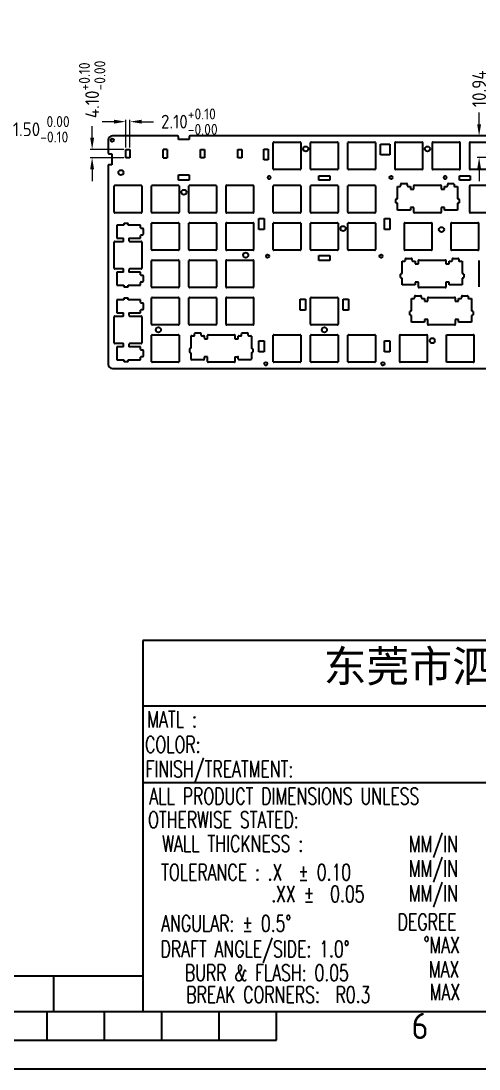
# Model space of a CAD drawing. Header units: millimetres. Extents: x 491 to 1718, y -1006 to -146.
# Drawn here: x 1120 to 1354, y -1006 to -473 of the extents above; entities that cross this region are included whole.
import ezdxf
from ezdxf.enums import TextEntityAlignment as Align

# ---------------------------------------------------------------- set-up
doc = ezdxf.new("R2010")
doc.units = ezdxf.units.MM
doc.layers.get('0').update_dxf_attribs({"lineweight": 30})
doc.layers.get('Defpoints').update_dxf_attribs({"lineweight": 20})
doc.layers.add('图框层', color=7, linetype='Continuous', lineweight=30)
doc.layers.add('标注层', color=7, linetype='Continuous', lineweight=20)
doc.styles.add('ISO Proportional', font='isocp.shx')
doc.styles.add('ROMANS', font='romans.shx', dxfattribs={"bigfont": 'gbcbig.shx'})
doc.styles.get("Standard").update_dxf_attribs({"font": ''})
doc.styles.get('Standard').set_extended_font_data('SimSun')
doc.dimstyles.new('铝板', dxfattribs={"dimtxt": 7, "dimasz": 6, "dimexe": 1, "dimexo": 1, "dimgap": 1.5, "dimtad": 0, "dimzin": 0, "dimdsep": 46, "dimtxsty": 'ISO Proportional', "dimcen": 1, "dimclrd": 4, "dimclre": 4, "dimclrt": 6, "dimadec": 0, "dimazin": 0, "dimtm": 1e-09, "dimtfac": 0.8, "dimtofl": 0, "dimtmove": 0, "dimatfit": 3, "dimfxl": 0, "dimtolj": 1, "dimtzin": 0, "dimlwd": 20, "dimlwe": 20, "dimarcsym": 0})

# ---------------------------------------------------------------- blocks, each defined once
blk = doc.blocks.new('*D734')
at = {"layer": 'Defpoints', "color": 0, "transparency": 16777216}
for p in [(1099.49, -531.74), (1100.99, -528.44), (1100.99, -531.74)]:
    blk.add_point(p, dxfattribs=at)
at = {"layer": '标注层', "color": 4, "lineweight": 20, "transparency": 16777216}
for p, q in [((1099.49, -530.74), (1099.49, -527.44)), ((1100.99, -530.74), (1100.99, -527.44)), ((1093.49, -528.44), (1087.49, -528.44)), ((1106.99, -528.44), (1112.99, -528.44))]:
    blk.add_line(p, q, dxfattribs=at)
at = {"layer": '标注层', "color": 4, "transparency": 16777216}
for points in [[(1093.49, -527.44), (1093.49, -529.44), (1099.49, -528.44)], [(1106.99, -527.44), (1106.99, -529.44), (1100.99, -528.44)]]:
    blk.add_solid(points, dxfattribs=at)
at = {"layer": '标注层', "color": 6, "transparency": 16777216, "insert": (1130.76, -528.44), "char_height": 7, "attachment_point": 5, "style": 'ISO Proportional'}
blk.add_mtext('\\A1;1.50{\\H5.6;\\S 0.00^ -0.10;}', dxfattribs=at)
blk = doc.blocks.new('*D722')
at = {"layer": 'Defpoints', "color": 0, "transparency": 16777216}
for p in [(1175.86, -524.57), (1173.76, -538.79), (1175.86, -538.79)]:
    blk.add_point(p, dxfattribs=at)
at = {"layer": '标注层', "color": 4, "lineweight": 20, "transparency": 16777216}
for p, q in [((1167.76, -524.57), (1161.76, -524.57)), ((1173.76, -537.79), (1173.76, -523.57)), ((1175.86, -537.79), (1175.86, -523.57)), ((1181.86, -524.57), (1187.86, -524.57))]:
    blk.add_line(p, q, dxfattribs=at)
at = {"layer": '标注层', "color": 4, "transparency": 16777216}
for points in [[(1167.76, -523.57), (1167.76, -525.57), (1173.76, -524.57)], [(1181.86, -523.57), (1181.86, -525.57), (1175.86, -524.57)]]:
    blk.add_solid(points, dxfattribs=at)
at = {"layer": '标注层', "color": 6, "transparency": 16777216, "insert": (1206.14, -524.57), "char_height": 7, "attachment_point": 5, "style": 'ISO Proportional'}
blk.add_mtext('\\A1;2.10{\\H5.6;\\S+0.10^ -0.00;}', dxfattribs=at)
blk = doc.blocks.new('*D723')
at = {"layer": 'Defpoints', "color": 0, "transparency": 16777216}
for p in [(1156.65, -542.89), (1173.76, -538.79), (1173.76, -542.89)]:
    blk.add_point(p, dxfattribs=at)
at = {"layer": '标注层', "color": 4, "lineweight": 20, "transparency": 16777216}
for p, q in [((1156.65, -532.79), (1156.65, -526.79)), ((1172.76, -538.79), (1155.65, -538.79)), ((1172.76, -542.89), (1155.65, -542.89)), ((1156.65, -548.89), (1156.65, -554.89))]:
    blk.add_line(p, q, dxfattribs=at)
at = {"layer": '标注层', "color": 4, "transparency": 16777216}
for points in [[(1155.65, -532.79), (1157.65, -532.79), (1156.65, -538.79)], [(1155.65, -548.89), (1157.65, -548.89), (1156.65, -542.89)]]:
    blk.add_solid(points, dxfattribs=at)
at = {"layer": '标注层', "color": 6, "transparency": 16777216, "insert": (1156.65, -508.14), "char_height": 7, "attachment_point": 5, "rotation": 90, "style": 'ISO Proportional'}
blk.add_mtext('\\A1;4.10{\\H5.6;\\S+0.10^ -0.00;}', dxfattribs=at)
blk = doc.blocks.new('*D739')
at = {"color": 4, "lineweight": 20, "transparency": 16777216}
for p, q in [((1353.67, -525.86), (1353.67, -519.86)), ((1382.34, -531.86), (1352.67, -531.86)), ((1382.34, -542.8), (1352.67, -542.8)), ((1353.67, -548.8), (1353.67, -554.8))]:
    blk.add_line(p, q, dxfattribs=at)
at = {"color": 4, "transparency": 16777216}
for points in [[(1352.67, -525.86), (1354.67, -525.86), (1353.67, -531.86)], [(1352.67, -548.8), (1354.67, -548.8), (1353.67, -542.8)]]:
    blk.add_solid(points, dxfattribs=at)
at = {"layer": 'Defpoints', "color": 0, "transparency": 16777216}
for p in [(1353.67, -531.86), (1383.34, -531.86), (1383.34, -542.8)]:
    blk.add_point(p, dxfattribs=at)
at = {"color": 6, "transparency": 16777216, "insert": (1353.67, -507.84), "char_height": 7, "attachment_point": 5, "rotation": 90, "style": 'ISO Proportional'}
blk.add_mtext('\\A1;10.94', dxfattribs=at)

msp = doc.modelspace()

# ---------------------------------------------------------------- linework, layer by layer
at = {"color": 7, "linetype": 'Continuous'}
for p, q in [((1200.126, -531.745), (1167.075, -531.745)), ((1200.626, -533.595), (1200.626, -532.245)), ((1206.126, -532.245), (1206.126, -533.595)), ((1591.676, -531.745), (1206.626, -531.745)), ((1164.775, -534.045), (1164.775, -540.447)), ((1206.126, -533.595), (1200.626, -533.595)), ((1248.88, -548.645), (1248.88, -535.235)), ((1249.175, -534.94), (1262.585, -534.94)), ((1262.88, -535.235), (1262.88, -548.645)), ((1267.88, -548.645), (1267.88, -535.235)), ((1268.175, -534.94), (1281.585, -534.94)), ((1281.88, -535.235), (1281.88, -548.645)), ((1286.88, -548.645), (1286.88, -535.235)), ((1287.175, -534.94), (1300.585, -534.94)), ((1300.88, -535.235), (1300.88, -548.645)), ((1303.478, -541.494), (1303.477, -535.995)), ((1303.477, -535.995), (1308.279, -535.995)), ((1308.279, -535.995), (1308.279, -541.494)), ((1310.88, -548.645), (1310.88, -535.235)), ((1311.175, -534.94), (1324.585, -534.94)), ((1324.88, -535.235), (1324.88, -548.645)), ((1329.88, -548.645), (1329.88, -535.235)), ((1330.175, -534.94), (1343.585, -534.94)), ((1343.88, -535.235), (1343.88, -548.645)), ((1348.88, -548.645), (1348.88, -535.235)), ((1349.175, -534.94), (1362.585, -534.94)), ((1165.275, -540.947), (1166.626, -540.947)), ((1166.626, -540.947), (1166.626, -546.446)), ((1173.76, -542.89), (1173.76, -538.79)), ((1173.76, -538.79), (1175.86, -538.79)), ((1173.76, -542.89), (1173.76, -538.79)), ((1173.76, -538.79), (1175.86, -538.79)), ((1175.86, -542.89), (1173.76, -542.89)), ((1175.86, -542.89), (1173.76, -542.89)), ((1175.86, -538.79), (1175.86, -542.89)), ((1175.86, -538.79), (1175.86, -542.89)), ((1192.826, -542.89), (1192.826, -538.79)), ((1194.926, -538.79), (1192.826, -538.79)), ((1192.826, -542.89), (1194.926, -542.89)), ((1194.926, -538.79), (1194.926, -542.89)), ((1211.826, -542.89), (1211.826, -538.79)), ((1211.826, -538.79), (1213.926, -538.79)), ((1213.926, -542.89), (1211.826, -542.89)), ((1213.926, -538.79), (1213.926, -542.89)), ((1230.826, -542.89), (1230.826, -538.79)), ((1230.826, -538.79), (1232.926, -538.79)), ((1232.926, -542.89), (1230.826, -542.89)), ((1232.926, -538.79), (1232.926, -542.89)), ((1244.075, -543.994), (1244.075, -538.495)), ((1244.075, -538.495), (1246.225, -538.495)), ((1246.225, -538.495), (1246.225, -543.994)), ((1308.279, -541.494), (1303.478, -541.494)), ((1164.775, -546.946), (1164.775, -647.845)), ((1166.626, -546.446), (1165.275, -546.446)), ((1246.225, -543.994), (1244.075, -543.994)), ((1262.585, -548.94), (1249.175, -548.94)), ((1281.585, -548.94), (1268.175, -548.94)), ((1300.585, -548.94), (1287.175, -548.94)), ((1324.585, -548.94), (1311.175, -548.94)), ((1343.585, -548.94), (1330.175, -548.94)), ((1362.585, -548.94), (1349.175, -548.94)), ((1200.626, -554.295), (1200.626, -551.645)), ((1200.626, -551.645), (1206.126, -551.645)), ((1206.126, -554.295), (1200.626, -554.295)), ((1206.126, -551.645), (1206.126, -554.295)), ((1272.126, -554.295), (1272.126, -552.145)), ((1272.126, -552.145), (1277.625, -552.145)), ((1277.625, -554.295), (1272.126, -554.295)), ((1277.625, -552.145), (1277.625, -554.295)), ((1343.626, -554.295), (1343.626, -552.145)), ((1343.626, -552.145), (1349.125, -552.145)), ((1349.125, -554.295), (1343.626, -554.295)), ((1349.125, -552.145), (1349.125, -554.295)), ((1167.88, -570.648), (1167.88, -557.238)), ((1168.175, -556.943), (1181.585, -556.943)), ((1181.88, -557.238), (1181.88, -570.648)), ((1186.88, -570.648), (1186.88, -557.238)), ((1187.175, -556.943), (1200.585, -556.943)), ((1200.88, -557.238), (1200.88, -570.648)), ((1205.88, -570.648), (1205.88, -557.238)), ((1206.175, -556.943), (1219.585, -556.943)), ((1219.88, -557.238), (1219.88, -570.648)), ((1224.88, -570.648), (1224.88, -557.238)), ((1225.175, -556.943), (1238.585, -556.943)), ((1238.88, -557.238), (1238.88, -570.648)), ((1248.88, -570.648), (1248.88, -557.238)), ((1249.175, -556.943), (1262.585, -556.943)), ((1262.88, -557.238), (1262.88, -570.648)), ((1267.88, -570.648), (1267.88, -557.238)), ((1268.175, -556.943), (1281.585, -556.943)), ((1281.88, -557.238), (1281.88, -570.648)), ((1286.88, -570.648), (1286.88, -557.238)), ((1287.175, -556.943), (1300.585, -556.943)), ((1300.88, -557.238), (1300.88, -570.648)), ((1312.045, -557.493), (1313.495, -557.493)), ((1313.795, -557.193), (1313.795, -556.393)), ((1314.095, -556.093), (1316.745, -556.093)), ((1317.045, -556.393), (1317.045, -557.193)), ((1317.345, -557.493), (1318.695, -557.493)), ((1318.695, -558.943), (1320.375, -558.943)), ((1320.375, -558.943), (1320.375, -557.258)), ((1320.69, -556.943), (1334.06, -556.943)), ((1334.375, -557.258), (1334.375, -558.943)), ((1334.375, -558.943), (1336.045, -558.943)), ((1336.045, -557.493), (1337.395, -557.493)), ((1337.695, -557.193), (1337.695, -556.393)), ((1337.995, -556.093), (1340.645, -556.093)), ((1340.945, -556.393), (1340.945, -557.193)), ((1341.245, -557.493), (1342.695, -557.493)), ((1348.88, -570.648), (1348.88, -557.238)), ((1349.175, -556.943), (1362.585, -556.943)), ((1311.295, -565.793), (1311.295, -564.093)), ((1311.595, -563.793), (1312.045, -563.793)), ((1342.695, -563.793), (1343.145, -563.793)), ((1343.445, -564.093), (1343.445, -565.793)), ((1312.045, -566.093), (1311.595, -566.093)), ((1318.695, -569.593), (1312.045, -569.593)), ((1320.375, -568.143), (1318.695, -568.143)), ((1320.375, -570.628), (1320.375, -568.143)), ((1334.375, -568.143), (1334.375, -570.628)), ((1336.045, -568.143), (1334.375, -568.143)), ((1342.695, -569.593), (1336.045, -569.593)), ((1343.145, -566.093), (1342.695, -566.093)), ((1181.585, -570.943), (1168.175, -570.943)), ((1200.585, -570.943), (1187.175, -570.943)), ((1219.585, -570.943), (1206.175, -570.943)), ((1238.585, -570.943), (1225.175, -570.943)), ((1241.521, -579.394), (1241.521, -573.895)), ((1241.521, -573.895), (1244.171, -573.895)), ((1244.171, -573.895), (1244.171, -579.394)), ((1262.585, -570.943), (1249.175, -570.943)), ((1281.585, -570.943), (1268.175, -570.943)), ((1300.585, -570.943), (1287.175, -570.943)), ((1305.575, -579.394), (1305.575, -573.895)), ((1305.575, -573.895), (1308.225, -573.895)), ((1308.225, -573.895), (1308.225, -579.394)), ((1334.06, -570.943), (1320.69, -570.943)), ((1362.585, -570.943), (1349.175, -570.943)), ((1169.23, -577.128), (1169.23, -583.778)), ((1172.73, -576.678), (1172.73, -577.128)), ((1174.73, -576.378), (1173.03, -576.378)), ((1175.03, -577.128), (1175.03, -576.678)), ((1181.33, -578.578), (1181.33, -577.128)), ((1182.43, -578.878), (1181.63, -578.878)), ((1182.73, -581.828), (1182.73, -579.178)), ((1186.88, -589.648), (1186.88, -576.238)), ((1187.175, -575.943), (1200.585, -575.943)), ((1200.88, -576.238), (1200.88, -589.648)), ((1205.88, -589.648), (1205.88, -576.238)), ((1206.175, -575.943), (1219.585, -575.943)), ((1219.88, -576.238), (1219.88, -589.648)), ((1224.88, -589.648), (1224.88, -576.238)), ((1225.175, -575.943), (1238.585, -575.943)), ((1238.88, -576.238), (1238.88, -589.648)), ((1244.171, -579.394), (1241.521, -579.394)), ((1248.88, -589.648), (1248.88, -576.238)), ((1249.175, -575.943), (1262.585, -575.943)), ((1262.88, -576.238), (1262.88, -589.648)), ((1267.88, -589.648), (1267.88, -576.238)), ((1268.175, -575.943), (1281.585, -575.943)), ((1281.88, -576.238), (1281.88, -589.648)), ((1286.88, -589.648), (1286.88, -576.238)), ((1287.175, -575.943), (1300.585, -575.943)), ((1300.88, -576.238), (1300.88, -589.648)), ((1308.225, -579.394), (1305.575, -579.394)), ((1315.63, -589.648), (1315.63, -576.238)), ((1315.925, -575.943), (1329.335, -575.943)), ((1329.63, -576.238), (1329.63, -589.648)), ((1339.38, -589.648), (1339.38, -576.238)), ((1339.675, -575.943), (1353.085, -575.943)), ((1353.38, -576.238), (1353.38, -589.648)), ((1181.33, -583.778), (1181.33, -582.428)), ((1181.63, -582.128), (1182.43, -582.128)), ((1200.585, -589.943), (1187.175, -589.943)), ((1219.585, -589.943), (1206.175, -589.943)), ((1238.585, -589.943), (1225.175, -589.943)), ((1262.585, -589.943), (1249.175, -589.943)), ((1281.585, -589.943), (1268.175, -589.943)), ((1300.585, -589.943), (1287.175, -589.943)), ((1329.335, -589.943), (1315.925, -589.943)), ((1353.085, -589.943), (1339.675, -589.943)), ((1186.88, -608.648), (1186.88, -595.238)), ((1187.175, -594.943), (1200.585, -594.943)), ((1200.88, -595.238), (1200.88, -608.648)), ((1205.88, -608.648), (1205.88, -595.238)), ((1206.175, -594.943), (1219.585, -594.943)), ((1219.88, -595.238), (1219.88, -608.648)), ((1224.88, -608.648), (1224.88, -595.238)), ((1225.175, -594.943), (1238.585, -594.943)), ((1238.88, -595.238), (1238.88, -608.648)), ((1272.126, -595.245), (1272.126, -592.595)), ((1272.126, -592.595), (1277.625, -592.595)), ((1277.625, -595.245), (1272.126, -595.245)), ((1277.625, -592.595), (1277.625, -595.245)), ((1314.425, -595.493), (1315.875, -595.493)), ((1316.175, -595.193), (1316.175, -594.393)), ((1316.475, -594.093), (1319.125, -594.093)), ((1319.425, -594.393), (1319.425, -595.193)), ((1319.725, -595.493), (1321.075, -595.493)), ((1321.075, -596.943), (1322.755, -596.943)), ((1322.755, -596.943), (1322.755, -595.258)), ((1323.07, -594.943), (1336.44, -594.943)), ((1336.755, -595.258), (1336.755, -596.943)), ((1336.755, -596.943), (1338.425, -596.943)), ((1338.425, -595.493), (1339.775, -595.493)), ((1340.075, -595.193), (1340.075, -594.393)), ((1340.375, -594.093), (1343.025, -594.093)), ((1343.325, -594.393), (1343.325, -595.193)), ((1343.625, -595.493), (1345.075, -595.493)), ((1353.63, -608.648), (1353.63, -595.238)), ((1169.23, -601.128), (1169.23, -607.778)), ((1181.33, -602.478), (1181.33, -601.128)), ((1313.675, -603.793), (1313.675, -602.093)), ((1313.975, -601.793), (1314.425, -601.793)), ((1345.075, -601.793), (1345.525, -601.793)), ((1345.825, -602.093), (1345.825, -603.793)), ((1181.33, -607.778), (1181.33, -606.328)), ((1182.43, -602.778), (1181.63, -602.778)), ((1181.63, -606.028), (1182.43, -606.028)), ((1182.73, -605.728), (1182.73, -603.078)), ((1314.425, -604.093), (1313.975, -604.093)), ((1321.075, -607.593), (1314.425, -607.593)), ((1322.755, -606.143), (1321.075, -606.143)), ((1322.755, -608.628), (1322.755, -606.143)), ((1336.755, -606.143), (1336.755, -608.628)), ((1338.425, -606.143), (1336.755, -606.143)), ((1345.075, -607.593), (1338.425, -607.593)), ((1345.525, -604.093), (1345.075, -604.093)), ((1172.73, -607.778), (1172.73, -608.228)), ((1173.03, -608.528), (1174.73, -608.528)), ((1175.03, -608.228), (1175.03, -607.778)), ((1200.585, -608.943), (1187.175, -608.943)), ((1219.585, -608.943), (1206.175, -608.943)), ((1238.585, -608.943), (1225.175, -608.943)), ((1336.44, -608.943), (1323.07, -608.943)), ((1169.23, -615.128), (1169.23, -621.778)), ((1172.73, -614.678), (1172.73, -615.128)), ((1174.73, -614.378), (1173.03, -614.378)), ((1175.03, -615.128), (1175.03, -614.678)), ((1181.33, -616.578), (1181.33, -615.128)), ((1182.43, -616.878), (1181.63, -616.878)), ((1182.73, -619.828), (1182.73, -617.178)), ((1186.88, -627.648), (1186.88, -614.238)), ((1187.175, -613.943), (1200.585, -613.943)), ((1200.88, -614.238), (1200.88, -627.648)), ((1205.88, -627.648), (1205.88, -614.238)), ((1206.175, -613.943), (1219.585, -613.943)), ((1219.88, -614.238), (1219.88, -627.648)), ((1224.88, -627.648), (1224.88, -614.238)), ((1225.175, -613.943), (1238.585, -613.943)), ((1238.88, -614.238), (1238.88, -627.648)), ((1262.575, -620.394), (1262.575, -614.895)), ((1262.575, -614.895), (1265.225, -614.895)), ((1265.225, -614.895), (1265.225, -620.394)), ((1267.88, -627.648), (1267.88, -614.238)), ((1268.175, -613.943), (1281.585, -613.943)), ((1281.88, -614.238), (1281.88, -627.648)), ((1284.525, -620.394), (1284.525, -614.895)), ((1284.525, -614.895), (1287.175, -614.895)), ((1287.175, -614.895), (1287.175, -620.394)), ((1319.175, -614.493), (1320.625, -614.493)), ((1320.925, -614.193), (1320.925, -613.393)), ((1321.225, -613.093), (1323.875, -613.093)), ((1324.175, -613.393), (1324.175, -614.193)), ((1324.475, -614.493), (1325.825, -614.493)), ((1325.825, -615.943), (1327.505, -615.943)), ((1327.505, -615.943), (1327.505, -614.258)), ((1327.82, -613.943), (1341.19, -613.943)), ((1341.505, -614.258), (1341.505, -615.943)), ((1341.505, -615.943), (1343.175, -615.943)), ((1343.175, -614.493), (1344.525, -614.493)), ((1344.825, -614.193), (1344.825, -613.393)), ((1345.125, -613.093), (1347.775, -613.093)), ((1348.075, -613.393), (1348.075, -614.193)), ((1348.375, -614.493), (1349.825, -614.493)), ((1181.33, -621.778), (1181.33, -620.428)), ((1181.63, -620.128), (1182.43, -620.128)), ((1265.225, -620.394), (1262.575, -620.394)), ((1287.175, -620.394), (1284.525, -620.394)), ((1318.425, -622.793), (1318.425, -621.093)), ((1318.725, -620.793), (1319.175, -620.793)), ((1319.175, -623.093), (1318.725, -623.093)), ((1349.825, -620.793), (1350.275, -620.793)), ((1350.275, -623.093), (1349.825, -623.093)), ((1350.575, -621.093), (1350.575, -622.793)), ((1200.585, -627.943), (1187.175, -627.943)), ((1219.585, -627.943), (1206.175, -627.943)), ((1238.585, -627.943), (1225.175, -627.943)), ((1281.585, -627.943), (1268.175, -627.943)), ((1325.825, -626.593), (1319.175, -626.593)), ((1327.505, -625.143), (1325.825, -625.143)), ((1327.505, -627.628), (1327.505, -625.143)), ((1341.19, -627.943), (1327.82, -627.943)), ((1341.505, -625.143), (1341.505, -627.628)), ((1343.175, -625.143), (1341.505, -625.143)), ((1349.825, -626.593), (1343.175, -626.593)), ((1186.88, -646.648), (1186.88, -633.238)), ((1187.175, -632.943), (1200.585, -632.943)), ((1200.88, -633.238), (1200.88, -646.648)), ((1207.03, -639.493), (1207.03, -633.743)), ((1207.33, -633.443), (1208.505, -633.443)), ((1208.805, -633.143), (1208.805, -632.343)), ((1209.105, -632.043), (1211.755, -632.043)), ((1212.055, -632.343), (1212.055, -633.143)), ((1212.355, -633.443), (1213.43, -633.443)), ((1213.73, -633.743), (1213.73, -634.643)), ((1215.375, -634.943), (1215.375, -633.258)), ((1215.69, -632.943), (1229.06, -632.943)), ((1229.375, -633.258), (1229.375, -634.943)), ((1231.03, -634.643), (1231.03, -633.743)), ((1231.33, -633.443), (1232.405, -633.443)), ((1232.705, -633.143), (1232.705, -632.343)), ((1233.005, -632.043), (1235.655, -632.043)), ((1235.955, -632.343), (1235.955, -633.143)), ((1236.255, -633.443), (1237.43, -633.443)), ((1237.73, -633.743), (1237.73, -639.493)), ((1248.88, -646.648), (1248.88, -633.238)), ((1249.175, -632.943), (1262.585, -632.943)), ((1262.88, -633.238), (1262.88, -646.648)), ((1267.88, -646.648), (1267.88, -633.238)), ((1268.175, -632.943), (1281.585, -632.943)), ((1281.88, -633.238), (1281.88, -646.648)), ((1286.88, -646.648), (1286.88, -633.238)), ((1287.175, -632.943), (1300.585, -632.943)), ((1300.88, -633.238), (1300.88, -646.648)), ((1313.255, -646.648), (1313.255, -633.238)), ((1313.55, -632.943), (1326.96, -632.943)), ((1327.255, -633.238), (1327.255, -646.648)), ((1337.005, -646.943), (1337.005, -632.943)), ((1337.005, -632.943), (1350.71, -632.943)), ((1351.005, -633.238), (1351.005, -646.648)), ((1169.23, -639.128), (1169.23, -645.778)), ((1181.33, -640.478), (1181.33, -639.128)), ((1214.03, -634.943), (1215.375, -634.943)), ((1229.375, -634.943), (1230.73, -634.943)), ((1241.521, -641.615), (1241.521, -636.115)), ((1241.521, -636.115), (1244.171, -636.115)), ((1244.171, -636.115), (1244.171, -641.615)), ((1305.575, -641.615), (1305.575, -636.115)), ((1305.575, -636.115), (1308.225, -636.115)), ((1308.225, -636.115), (1308.225, -641.615)), ((1181.33, -645.778), (1181.33, -644.328)), ((1182.43, -640.778), (1181.63, -640.778)), ((1181.63, -644.028), (1182.43, -644.028)), ((1182.73, -643.728), (1182.73, -641.078)), ((1206.305, -641.793), (1206.305, -640.093)), ((1206.605, -639.793), (1206.73, -639.793)), ((1206.73, -642.093), (1206.605, -642.093)), ((1207.03, -645.343), (1207.03, -642.393)), ((1213.73, -644.443), (1213.73, -645.343)), ((1215.375, -644.143), (1214.03, -644.143)), ((1215.375, -646.628), (1215.375, -644.143)), ((1229.375, -644.143), (1229.375, -646.628)), ((1229.375, -644.143), (1230.73, -644.143)), ((1231.03, -645.343), (1231.03, -644.443)), ((1237.73, -642.393), (1237.73, -645.343)), ((1238.03, -639.793), (1238.155, -639.793)), ((1238.155, -642.093), (1238.03, -642.093)), ((1238.455, -640.093), (1238.455, -641.793)), ((1244.171, -641.615), (1241.521, -641.615)), ((1308.225, -641.615), (1305.575, -641.615)), ((1167.075, -650.145), (1591.676, -650.145)), ((1172.73, -645.778), (1172.73, -646.228)), ((1173.03, -646.528), (1174.73, -646.528)), ((1175.03, -646.228), (1175.03, -645.778)), ((1200.585, -646.943), (1187.175, -646.943)), ((1213.43, -645.643), (1207.33, -645.643)), ((1229.06, -646.943), (1215.69, -646.943)), ((1237.43, -645.643), (1231.33, -645.643)), ((1262.585, -646.943), (1249.175, -646.943)), ((1281.585, -646.943), (1268.175, -646.943)), ((1300.585, -646.943), (1287.175, -646.943)), ((1326.96, -646.943), (1313.55, -646.943)), ((1350.71, -646.943), (1337.005, -646.943))]:
    msp.add_line(p, q, dxfattribs=at)
at = {"color": 1, "linetype": 'Continuous'}
for p, q in [((1312.045, -563.793), (1312.045, -557.493)), ((1318.695, -557.493), (1318.695, -558.943)), ((1336.045, -558.943), (1336.045, -557.493)), ((1342.695, -557.493), (1342.695, -563.793)), ((1312.045, -569.593), (1312.045, -566.093)), ((1318.695, -568.143), (1318.695, -569.593)), ((1336.045, -569.593), (1336.045, -568.143)), ((1342.695, -566.093), (1342.695, -569.593)), ((1172.73, -577.128), (1169.23, -577.128)), ((1181.33, -577.128), (1175.03, -577.128)), ((1169.23, -583.778), (1172.68, -583.778)), ((1175.38, -583.778), (1181.33, -583.778)), ((1314.425, -601.793), (1314.425, -595.493)), ((1321.075, -595.493), (1321.075, -596.943)), ((1338.425, -596.943), (1338.425, -595.493)), ((1345.075, -595.493), (1345.075, -601.793)), ((1172.68, -601.128), (1169.23, -601.128)), ((1181.33, -601.128), (1175.38, -601.128)), ((1314.425, -607.593), (1314.425, -604.093)), ((1321.075, -606.143), (1321.075, -607.593)), ((1338.425, -607.593), (1338.425, -606.143)), ((1345.075, -604.093), (1345.075, -607.593)), ((1169.23, -607.778), (1172.73, -607.778)), ((1175.03, -607.778), (1181.33, -607.778)), ((1172.73, -615.128), (1169.23, -615.128)), ((1181.33, -615.128), (1175.03, -615.128)), ((1319.175, -620.793), (1319.175, -614.493)), ((1325.825, -614.493), (1325.825, -615.943)), ((1343.175, -615.943), (1343.175, -614.493)), ((1349.825, -614.493), (1349.825, -620.793)), ((1169.23, -621.778), (1172.68, -621.778)), ((1175.38, -621.778), (1181.33, -621.778)), ((1319.175, -626.593), (1319.175, -623.093)), ((1349.825, -623.093), (1349.825, -626.593)), ((1325.825, -625.143), (1325.825, -626.593)), ((1343.175, -626.593), (1343.175, -625.143)), ((1172.68, -639.128), (1169.23, -639.128)), ((1181.33, -639.128), (1175.38, -639.128)), ((1169.23, -645.778), (1172.73, -645.778)), ((1175.03, -645.778), (1181.33, -645.778))]:
    msp.add_line(p, q, dxfattribs=at)
at = {"color": 5, "linetype": 'Continuous'}
for p, q in [((1167.88, -599.133), (1167.88, -585.763)), ((1168.195, -585.448), (1172.38, -585.448)), ((1172.68, -585.148), (1172.68, -583.778)), ((1175.38, -583.778), (1175.38, -585.148)), ((1175.68, -585.448), (1181.565, -585.448)), ((1181.88, -585.763), (1181.88, -599.133)), ((1172.38, -599.448), (1168.195, -599.448)), ((1172.68, -601.128), (1172.68, -599.748)), ((1175.38, -599.748), (1175.38, -601.128)), ((1181.565, -599.448), (1175.68, -599.448)), ((1168.195, -623.448), (1172.38, -623.448)), ((1172.68, -623.148), (1172.68, -621.778)), ((1175.38, -621.778), (1175.38, -623.148)), ((1175.68, -623.448), (1181.565, -623.448)), ((1167.88, -637.133), (1167.88, -623.763)), ((1181.88, -623.763), (1181.88, -637.133)), ((1172.38, -637.448), (1168.195, -637.448)), ((1172.68, -639.128), (1172.68, -637.748)), ((1175.38, -637.748), (1175.38, -639.128)), ((1181.565, -637.448), (1175.68, -637.448))]:
    msp.add_line(p, q, dxfattribs=at)
at = {"color": 7, "linetype": 'Continuous'}
for centre, radius in [((1166.929, -533.999), 0.8), ((1166.929, -533.999), 0.8), ((1166.929, -533.999), 0.8), ((1265.38, -538.455), 1.3), ((1327.38, -538.455), 1.3), ((1246.775, -552.945), 0.8), ((1308.815, -552.945), 0.8), ((1336.376, -552.945), 0.8), ((1203.38, -560.458), 1.3), ((1284.38, -578.958), 1.3), ((1334.505, -579.458), 1.3), ((1234.865, -592.443), 1.3), ((1245.975, -592.954), 0.8), ((1303.715, -592.954), 0.8), ((1190.395, -630.443), 1.3), ((1274.88, -630.443), 1.3), ((1329.8, -635.958), 1.3), ((1245.075, -647.71), 0.8), ((1304.675, -647.71), 0.8)]:
    msp.add_circle(centre, radius, dxfattribs=at)
at = {"color": 1, "linetype": 'Continuous'}
msp.add_circle((1171.298, -550.458), 1.3, dxfattribs=at)
at = {"color": 7, "linetype": 'Continuous'}
for centre, radius, start, end in [((1167.075, -534.045), 2.3, 90, 180), ((1167.075, -534.045), 2.3, 90, 180), ((1200.126, -532.245), 0.5, 0, 90), ((1206.626, -532.245), 0.5, 90, 180), ((1249.175, -535.235), 0.295, 90, 180), ((1262.585, -535.235), 0.295, 0, 90), ((1268.175, -535.235), 0.295, 90, 180), ((1281.585, -535.235), 0.295, 0, 90), ((1287.175, -535.235), 0.295, 90, 180), ((1300.585, -535.235), 0.295, 0, 90), ((1311.175, -535.235), 0.295, 90, 180), ((1324.585, -535.235), 0.295, 0, 90), ((1330.175, -535.235), 0.295, 90, 180), ((1343.585, -535.235), 0.295, 0, 90), ((1349.175, -535.235), 0.295, 90, 180), ((1165.275, -540.447), 0.5, 180, 270), ((1165.275, -546.946), 0.5, 90, 180), ((1249.175, -548.645), 0.295, 180, 270), ((1262.585, -548.645), 0.295, 270, 0), ((1268.175, -548.645), 0.295, 180, 270), ((1281.585, -548.645), 0.295, 270, 0), ((1287.175, -548.645), 0.295, 180, 270), ((1300.585, -548.645), 0.295, 270, 0), ((1311.175, -548.645), 0.295, 180, 270), ((1324.585, -548.645), 0.295, 270, 0), ((1330.175, -548.645), 0.295, 180, 270), ((1343.585, -548.645), 0.295, 270, 0), ((1349.175, -548.645), 0.295, 180, 270), ((1168.175, -557.238), 0.295, 90, 180), ((1181.585, -557.238), 0.295, 0, 90), ((1187.175, -557.238), 0.295, 90, 180), ((1200.585, -557.238), 0.295, 0, 90), ((1206.175, -557.238), 0.295, 90, 180), ((1219.585, -557.238), 0.295, 0, 90), ((1225.175, -557.238), 0.295, 90, 180), ((1238.585, -557.238), 0.295, 0, 90), ((1249.175, -557.238), 0.295, 90, 180), ((1262.585, -557.238), 0.295, 0, 90), ((1268.175, -557.238), 0.295, 90, 180), ((1281.585, -557.238), 0.295, 0, 90), ((1287.175, -557.238), 0.295, 90, 180), ((1300.585, -557.238), 0.295, 0, 90), ((1313.495, -557.193), 0.3, 270, 0), ((1314.095, -556.393), 0.3, 90, 180), ((1316.745, -556.393), 0.3, 0, 90), ((1317.345, -557.193), 0.3, 180, 270), ((1320.69, -557.258), 0.315, 90, 180), ((1334.06, -557.258), 0.315, 0, 90), ((1337.395, -557.193), 0.3, 270, 0), ((1337.995, -556.393), 0.3, 90, 180), ((1340.645, -556.393), 0.3, 0, 90), ((1341.245, -557.193), 0.3, 180, 270), ((1349.175, -557.238), 0.295, 90, 180), ((1311.595, -564.093), 0.3, 90, 180), ((1343.145, -564.093), 0.3, 0, 90), ((1311.595, -565.793), 0.3, 180, 270), ((1343.145, -565.793), 0.3, 270, 0), ((1168.175, -570.648), 0.295, 180, 270), ((1181.585, -570.648), 0.295, 270, 0), ((1187.175, -570.648), 0.295, 180, 270), ((1200.585, -570.648), 0.295, 270, 0), ((1206.175, -570.648), 0.295, 180, 270), ((1219.585, -570.648), 0.295, 270, 0), ((1225.175, -570.648), 0.295, 180, 270), ((1238.585, -570.648), 0.295, 270, 0), ((1249.175, -570.648), 0.295, 180, 270), ((1262.585, -570.648), 0.295, 270, 0), ((1268.175, -570.648), 0.295, 180, 270), ((1281.585, -570.648), 0.295, 270, 0), ((1287.175, -570.648), 0.295, 180, 270), ((1300.585, -570.648), 0.295, 270, 0), ((1320.69, -570.628), 0.315, 180, 270), ((1334.06, -570.628), 0.315, 270, 0), ((1349.175, -570.648), 0.295, 180, 270), ((1173.03, -576.678), 0.3, 90, 180), ((1174.73, -576.678), 0.3, 0, 90), ((1181.63, -578.578), 0.3, 180, 270), ((1182.43, -579.178), 0.3, 360, 90), ((1187.175, -576.238), 0.295, 90, 180), ((1200.585, -576.238), 0.295, 0, 90), ((1206.175, -576.238), 0.295, 90, 180), ((1219.585, -576.238), 0.295, 0, 90), ((1225.175, -576.238), 0.295, 90, 180), ((1238.585, -576.238), 0.295, 0, 90), ((1249.175, -576.238), 0.295, 90, 180), ((1262.585, -576.238), 0.295, 0, 90), ((1268.175, -576.238), 0.295, 90, 180), ((1281.585, -576.238), 0.295, 0, 90), ((1287.175, -576.238), 0.295, 90, 180), ((1300.585, -576.238), 0.295, 0, 90), ((1315.925, -576.238), 0.295, 90, 180), ((1329.335, -576.238), 0.295, 0, 90), ((1339.675, -576.238), 0.295, 90, 180), ((1353.085, -576.238), 0.295, 0, 90), ((1181.63, -582.428), 0.3, 90, 180), ((1182.43, -581.828), 0.3, 270, 0), ((1187.175, -589.648), 0.295, 180, 270), ((1200.585, -589.648), 0.295, 270, 0), ((1206.175, -589.648), 0.295, 180, 270), ((1219.585, -589.648), 0.295, 270, 0), ((1225.175, -589.648), 0.295, 180, 270), ((1238.585, -589.648), 0.295, 270, 0), ((1249.175, -589.648), 0.295, 180, 270), ((1262.585, -589.648), 0.295, 270, 0), ((1268.175, -589.648), 0.295, 180, 270), ((1281.585, -589.648), 0.295, 270, 0), ((1287.175, -589.648), 0.295, 180, 270), ((1300.585, -589.648), 0.295, 270, 0), ((1315.925, -589.648), 0.295, 180, 270), ((1329.335, -589.648), 0.295, 270, 0), ((1339.675, -589.648), 0.295, 180, 270), ((1353.085, -589.648), 0.295, 270, 0), ((1187.175, -595.238), 0.295, 90, 180), ((1200.585, -595.238), 0.295, 0, 90), ((1206.175, -595.238), 0.295, 90, 180), ((1219.585, -595.238), 0.295, 0, 90), ((1225.175, -595.238), 0.295, 90, 180), ((1238.585, -595.238), 0.295, 0, 90), ((1315.875, -595.193), 0.3, 270, 0), ((1316.475, -594.393), 0.3, 90, 180), ((1319.125, -594.393), 0.3, 0, 90), ((1319.725, -595.193), 0.3, 180, 270), ((1323.07, -595.258), 0.315, 90, 180), ((1336.44, -595.258), 0.315, 0, 90), ((1339.775, -595.193), 0.3, 270, 0), ((1340.375, -594.393), 0.3, 90, 180), ((1343.025, -594.393), 0.3, 0, 90), ((1343.625, -595.193), 0.3, 180, 270), ((1313.975, -602.093), 0.3, 90, 180), ((1345.525, -602.093), 0.3, 0, 90), ((1181.63, -602.478), 0.3, 180, 270), ((1181.63, -606.328), 0.3, 90, 180), ((1182.43, -603.078), 0.3, 360, 90), ((1182.43, -605.728), 0.3, 270, 0), ((1313.975, -603.793), 0.3, 180, 270), ((1345.525, -603.793), 0.3, 270, 0), ((1173.03, -608.228), 0.3, 180, 270), ((1174.73, -608.228), 0.3, 270, 0), ((1187.175, -608.648), 0.295, 180, 270), ((1200.585, -608.648), 0.295, 270, 0), ((1206.175, -608.648), 0.295, 180, 270), ((1219.585, -608.648), 0.295, 270, 0), ((1225.175, -608.648), 0.295, 180, 270), ((1238.585, -608.648), 0.295, 270, 0), ((1323.07, -608.628), 0.315, 180, 270), ((1336.44, -608.628), 0.315, 270, 0), ((1173.03, -614.678), 0.3, 90, 180), ((1174.73, -614.678), 0.3, 0, 90), ((1181.63, -616.578), 0.3, 180, 270), ((1182.43, -617.178), 0.3, 360, 90), ((1187.175, -614.238), 0.295, 90, 180), ((1200.585, -614.238), 0.295, 0, 90), ((1206.175, -614.238), 0.295, 90, 180), ((1219.585, -614.238), 0.295, 0, 90), ((1225.175, -614.238), 0.295, 90, 180), ((1238.585, -614.238), 0.295, 0, 90), ((1268.175, -614.238), 0.295, 90, 180), ((1281.585, -614.238), 0.295, 0, 90), ((1320.625, -614.193), 0.3, 270, 0), ((1321.225, -613.393), 0.3, 90, 180), ((1323.875, -613.393), 0.3, 0, 90), ((1324.475, -614.193), 0.3, 180, 270), ((1327.82, -614.258), 0.315, 90, 180), ((1341.19, -614.258), 0.315, 0, 90), ((1344.525, -614.193), 0.3, 270, 0), ((1345.125, -613.393), 0.3, 90, 180), ((1347.775, -613.393), 0.3, 0, 90), ((1348.375, -614.193), 0.3, 180, 270), ((1181.63, -620.428), 0.3, 90, 180), ((1182.43, -619.828), 0.3, 270, 0), ((1318.725, -621.093), 0.3, 90, 180), ((1318.725, -622.793), 0.3, 180, 270), ((1350.275, -621.093), 0.3, 0, 90), ((1350.275, -622.793), 0.3, 270, 0), ((1187.175, -627.648), 0.295, 180, 270), ((1200.585, -627.648), 0.295, 270, 0), ((1206.175, -627.648), 0.295, 180, 270), ((1219.585, -627.648), 0.295, 270, 0), ((1225.175, -627.648), 0.295, 180, 270), ((1238.585, -627.648), 0.295, 270, 0), ((1268.175, -627.648), 0.295, 180, 270), ((1281.585, -627.648), 0.295, 270, 0), ((1327.82, -627.628), 0.315, 180, 270), ((1341.19, -627.628), 0.315, 270, 0), ((1187.175, -633.238), 0.295, 90, 180), ((1200.585, -633.238), 0.295, 0, 90), ((1207.33, -633.743), 0.3, 90, 180), ((1208.505, -633.143), 0.3, 270, 0), ((1209.105, -632.343), 0.3, 90, 180), ((1211.755, -632.343), 0.3, 0, 90), ((1212.355, -633.143), 0.3, 180, 270), ((1213.43, -633.743), 0.3, 0, 90), ((1215.69, -633.258), 0.315, 90, 180), ((1229.06, -633.258), 0.315, 0, 90), ((1231.33, -633.743), 0.3, 90, 180), ((1232.405, -633.143), 0.3, 270, 0), ((1233.005, -632.343), 0.3, 90, 180), ((1235.655, -632.343), 0.3, 0, 90), ((1236.255, -633.143), 0.3, 180, 270), ((1237.43, -633.743), 0.3, 0, 90), ((1249.175, -633.238), 0.295, 90, 180), ((1262.585, -633.238), 0.295, 0, 90), ((1268.175, -633.238), 0.295, 90, 180), ((1281.585, -633.238), 0.295, 0, 90), ((1287.175, -633.238), 0.295, 90, 180), ((1300.585, -633.238), 0.295, 0, 90), ((1313.55, -633.238), 0.295, 90, 180), ((1326.96, -633.238), 0.295, 0, 90), ((1350.71, -633.238), 0.295, 0, 90), ((1206.73, -639.493), 0.3, 270, 0), ((1214.03, -634.643), 0.3, 180, 270), ((1230.73, -634.643), 0.3, 270, 0), ((1238.03, -639.493), 0.3, 180, 270), ((1181.63, -640.478), 0.3, 180, 270), ((1181.63, -644.328), 0.3, 90, 180), ((1182.43, -641.078), 0.3, 360, 90), ((1182.43, -643.728), 0.3, 270, 0), ((1206.605, -640.093), 0.3, 90, 180), ((1206.605, -641.793), 0.3, 180, 270), ((1206.73, -642.393), 0.3, 0, 90), ((1214.03, -644.443), 0.3, 90, 180), ((1230.73, -644.443), 0.3, 0, 90), ((1238.03, -642.393), 0.3, 90, 180), ((1238.155, -640.093), 0.3, 0, 90), ((1238.155, -641.793), 0.3, 270, 0), ((1167.075, -647.845), 2.3, 180, 270), ((1173.03, -646.228), 0.3, 180, 270), ((1174.73, -646.228), 0.3, 270, 0), ((1187.175, -646.648), 0.295, 180, 270), ((1200.585, -646.648), 0.295, 270, 0), ((1207.33, -645.343), 0.3, 180, 270), ((1213.43, -645.343), 0.3, 270, 0), ((1215.69, -646.628), 0.315, 180, 270), ((1229.06, -646.628), 0.315, 270, 0), ((1231.33, -645.343), 0.3, 180, 270), ((1237.43, -645.343), 0.3, 270, 0), ((1249.175, -646.648), 0.295, 180, 270), ((1262.585, -646.648), 0.295, 270, 0), ((1268.175, -646.648), 0.295, 180, 270), ((1281.585, -646.648), 0.295, 270, 0), ((1287.175, -646.648), 0.295, 180, 270), ((1300.585, -646.648), 0.295, 270, 0), ((1313.55, -646.648), 0.295, 180, 270), ((1326.96, -646.648), 0.295, 270, 0), ((1350.71, -646.648), 0.295, 270, 0)]:
    msp.add_arc(centre, radius, start, end, dxfattribs=at)
at = {"color": 5, "linetype": 'Continuous'}
for centre, radius, start, end in [((1168.195, -585.763), 0.315, 90, 180), ((1172.38, -585.148), 0.3, 270, 0), ((1175.68, -585.148), 0.3, 180, 270), ((1181.565, -585.763), 0.315, 0, 90), ((1168.195, -599.133), 0.315, 180, 270), ((1172.38, -599.748), 0.3, 0, 90), ((1175.68, -599.748), 0.3, 90, 180), ((1181.565, -599.133), 0.315, 270, 0), ((1168.195, -623.763), 0.315, 90, 180), ((1172.38, -623.148), 0.3, 270, 0), ((1175.68, -623.148), 0.3, 180, 270), ((1181.565, -623.763), 0.315, 0, 90), ((1168.195, -637.133), 0.315, 180, 270), ((1172.38, -637.748), 0.3, 0, 90), ((1175.68, -637.748), 0.3, 90, 180), ((1181.565, -637.133), 0.315, 270, 0)]:
    msp.add_arc(centre, radius, start, end, dxfattribs=at)
at = {"layer": '图框层', "color": 0, "lineweight": 30}
for p, q in [((1182.523, -788.42), (1182.523, -977.212)), ((1688.835, -788.42), (1182.523, -788.42)), ((1182.523, -821.736), (1688.835, -821.736)), ((1182.523, -860.605), (1688.835, -860.605)), ((1182.523, -904.303), (1182.523, -977.212)), ((848.231, -958.985), (1182.523, -958.985)), ((1136.955, -958.985), (1136.955, -977.212)), ((520.098, -977.212), (1688.835, -977.212)), ((848.231, -977.212), (1182.523, -977.212)), ((1133.685, -991.821), (1133.685, -977.212)), ((1162.903, -991.821), (1162.903, -977.212)), ((1182.523, -977.212), (1688.835, -977.212)), ((1192.122, -991.821), (1192.122, -977.212)), ((1221.34, -991.821), (1221.34, -977.212)), ((1250.559, -991.821), (1250.559, -977.212)), ((958.374, -991.821), (1250.559, -991.821)), ((1718.054, -1006.431), (490.879, -1006.431))]:
    msp.add_line(p, q, dxfattribs=at)

# ---------------------------------------------------------------- texts
at = {"layer": '图框层', "color": 0, "lineweight": 30, "style": 'ROMANS', "width": 0.7}
for s, height, p in [('MATL :', 8.3291, (1184.74, -832.696)), ('COLOR:', 8.3291, (1183.619, -845.533)), ('FINISH/TREATMENT:', 8.32907, (1183.899, -858.023)), ('ALL PRODUCT DIMENSIONS UNLESS', 8.32907, (1185.805, -871.803)), ('OTHERWISE STATED:', 8.32907, (1185.138, -883.814)), ('WALL THICKNESS :', 8.32907, (1192.397, -895.941)), ('MM/IN', 8.3291, (1317.925, -896.129)), ('MM/IN', 8.3291, (1317.925, -908.593)), ('TOLERANCE : .X  %%P 0.10', 8.32907, (1191.784, -910.476)), ('MM/IN', 8.3291, (1317.925, -921.279)), (' .XX %%P  0.05', 8.32907, (1243.837, -921.528)), ('DEGREE', 8.3291, (1312.206, -935.781)), ('ANGULAR: %%P 0.5%%D', 8.32907, (1191.842, -936.549)), ('DRAFT ANGLE/SIDE: 1.0%%D', 8.32907, (1191.518, -949.551)), ('%%DMAX', 8.3291, (1325.386, -947.448)), ('MAX', 8.3291, (1328.122, -959.848)), ('MAX', 8.3291, (1328.518, -971.443))]:
    msp.add_text(s, height=height, dxfattribs=at).set_placement(p)
for s, p in [('BURR & FLASH: 0.05', (1287.339, -961.648)), ('BREAK CORNERS:  R0.3', (1298.289, -972.745))]:
    msp.add_text(s, height=8.32907, dxfattribs=at).set_placement(p, align=Align.RIGHT)
at = {"layer": '图框层', "color": 0, "lineweight": 30, "style": 'ISO Proportional'}
msp.add_text('6', height=13.324, dxfattribs=at).set_placement((1323.605, -984.517), align=Align.MIDDLE)
at = {"layer": '图框层', "color": 0, "lineweight": 30, "insert": (1274.464, -793.549), "char_height": 16, "width": 408.75997, "attachment_point": 1}
msp.add_mtext('{\\fSimSun|b0|i0|c134|p2;\\C256;东莞市泗方格电子科技有限公司}', dxfattribs=at)

# ---------------------------------------------------------------- dimensions: what is measured, and where the dimension line sits
dim = msp.add_linear_dim(base=(1353.6706, -531.8598), p1=(1383.3428, -542.7951), p2=(1383.3428, -531.8598), angle=90, dimstyle='铝板')
dim.commit()
dim.dimension.update_dxf_attribs({"geometry": '*D739', "text_midpoint": (1353.6706, -507.8361), "dimtype": 160})
at = {"layer": '标注层', "color": 1}
dim = msp.add_linear_dim(base=(1156.653, -542.89), p1=(1173.76, -538.79), p2=(1173.76, -542.89), angle=90, dimstyle='铝板', override={"dimtol": 1, "dimtp": 0.1, "dimtm": 1e-09}, dxfattribs=at)
dim.commit()
dim.dimension.update_dxf_attribs({"geometry": '*D723', "text_midpoint": (1156.653, -508.137), "dimtype": 160})
for base, p1, p2, override, picture, middle in [((1100.991, -528.44), (1099.491, -531.745), (1100.991, -531.745), {"dimgap": 1.5, "dimtol": 1, "dimlim": 0, "dimtp": 0, "dimtm": 0.1}, '*D734', (1130.764, -528.44)), ((1175.86, -524.571), (1173.76, -538.79), (1175.86, -538.79), {"dimtol": 1, "dimtp": 0.1, "dimtm": 1e-09}, '*D722', (1206.144, -524.571))]:
    dim = msp.add_linear_dim(base=base, p1=p1, p2=p2, dimstyle='铝板', override=override, dxfattribs=at)
    dim.commit()
    dim.dimension.update_dxf_attribs({"geometry": picture, "text_midpoint": middle})

doc.saveas('drawing.dxf')
